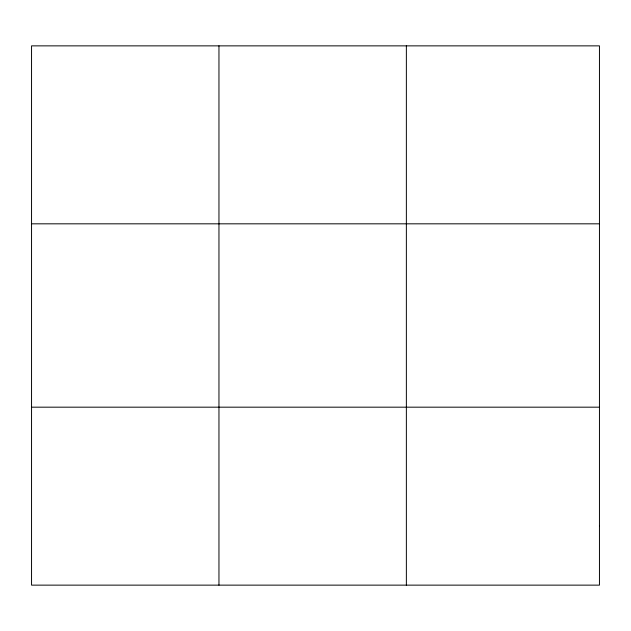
<?xml version="1.0" encoding="UTF-8"?>
<svg xmlns="http://www.w3.org/2000/svg" width="631" height="631" viewBox="0 0 631 631"><rect width="100%" height="100%" fill="white"/><g stroke="black" fill="none" stroke-linecap="round" stroke-linejoin="round"><path stroke-width="0.95" d="M218.957 45.866L218.957 585.134M406.364 45.866L406.364 585.134M31.55 223.824L599.45 223.824M31.55 407.176L599.45 407.176M599.45 525.82L599.45 585.134L31.55 585.134L31.55 45.866L599.45 45.866L599.45 525.82"/></g></svg>
